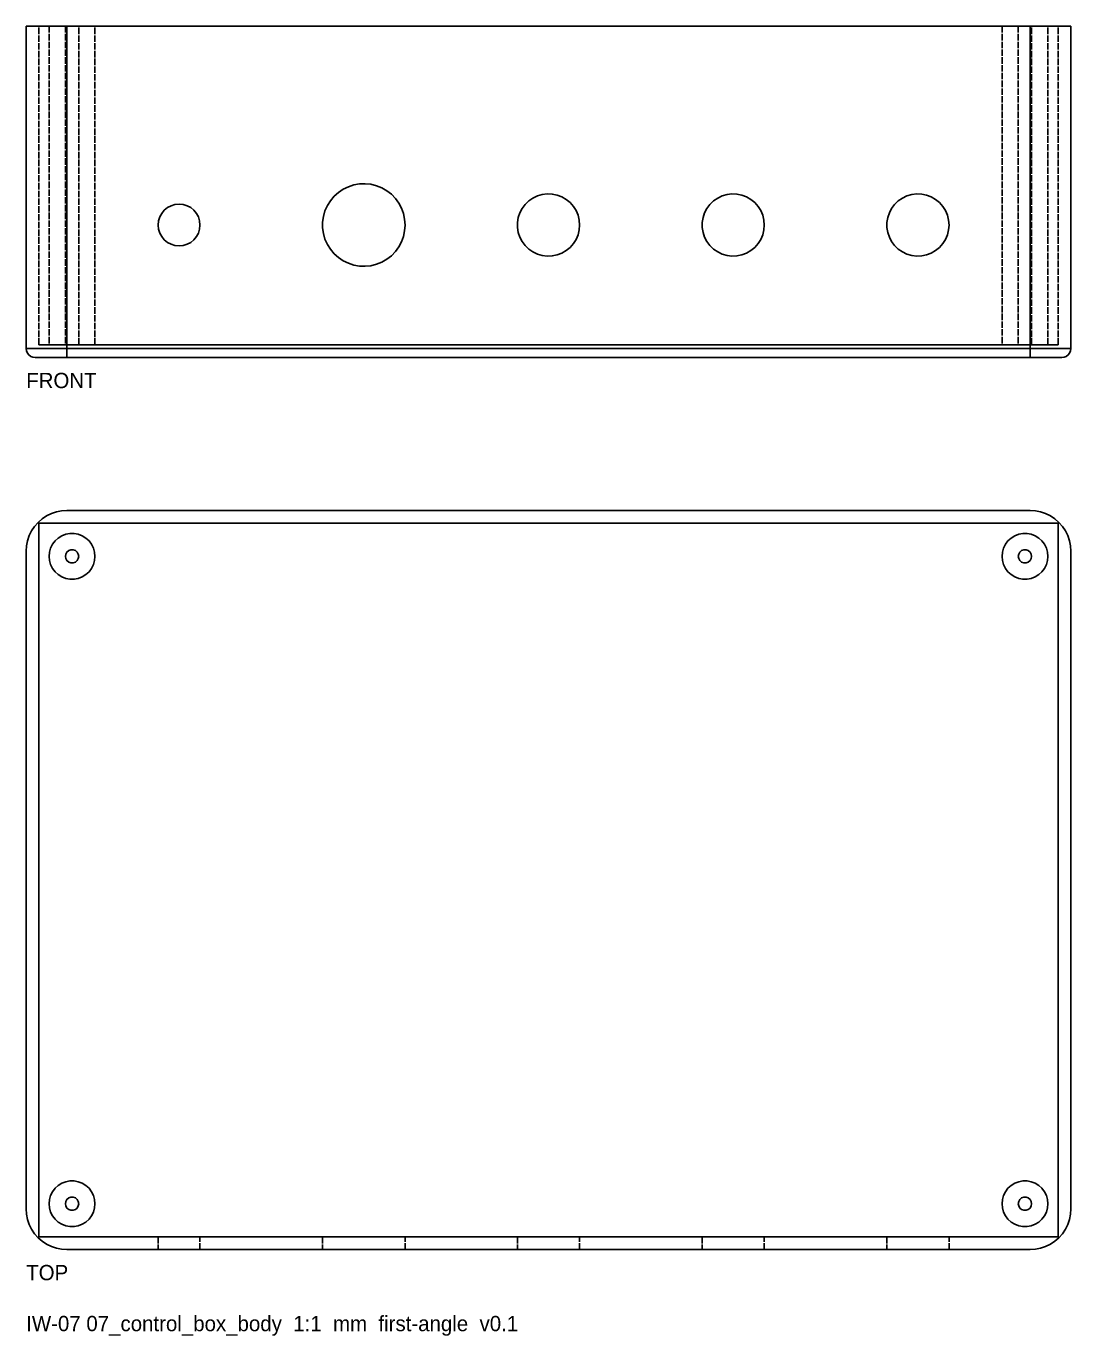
# Model space of a CAD drawing. Header units: millimetres. Extents: x 0 to 380, y -17 to 240.
# Drawn here: x 0 to 205, y -16.9 to 240 of the extents above; entities that cross this region are included whole.
import ezdxf

# ---------------------------------------------------------------- set-up
doc = ezdxf.new("R2010")
doc.units = ezdxf.units.MM
doc.linetypes.add('DASHED', pattern=[1.524, 1.27, -0.254])
for name, color, linetype in [('HIDDEN', 8, 'DASHED'), ('TEXT', 3, 'Continuous'), ('VISIBLE', 7, 'Continuous')]:
    doc.layers.add(name, color=color, linetype=linetype)

msp = doc.modelspace()

# ---------------------------------------------------------------- linework, layer by layer
at = {"layer": 'HIDDEN'}
for points in [[(0, 176.75), (0, 240)], [(0, 240), (0.05, 240), (0.2, 240), (0.45, 240), (0.79, 240), (1.23, 240), (1.75, 240), (2.34, 240), (3.01, 240), (3.74, 240), (4.53, 240), (5.36, 240), (6.22, 240), (7.1, 240), (8, 240)], [(2.5, 240), (202.5, 240)], [(202.5, 240), (2.5, 240)], [(2.5, 177.5), (2.5, 240)], [(2.5, 177.5), (2.5, 240)], [(13.5, 240), (13.39, 240), (13.05, 240), (12.52, 240), (11.81, 240), (10.95, 240), (10, 240), (9, 240), (8, 240), (7.05, 240), (6.19, 240), (5.48, 240), (4.95, 240), (4.61, 240), (4.5, 240)], [(4.5, 240), (4.61, 240), (4.95, 240), (5.48, 240), (6.19, 240), (7.05, 240), (8, 240), (9, 240), (10, 240), (10.95, 240), (11.81, 240), (12.52, 240), (13.05, 240), (13.39, 240), (13.5, 240)], [(13.5, 240), (13.39, 240), (13.05, 240), (12.52, 240), (11.81, 240), (10.95, 240), (10, 240), (9, 240), (8, 240), (7.05, 240), (6.19, 240), (5.48, 240), (4.95, 240), (4.61, 240), (4.5, 240)], [(4.5, 240), (4.61, 240), (4.95, 240), (5.48, 240), (6.19, 240), (7.05, 240), (8, 240), (9, 240), (10, 240), (10.95, 240), (11.81, 240), (12.52, 240), (13.05, 240), (13.39, 240), (13.5, 240)], [(4.5, 240), (4.5, 177.5)], [(4.5, 240), (4.5, 177.5)], [(10.3, 240), (10.27, 240), (10.17, 240), (10.02, 240), (9.81, 240), (9.56, 240), (9.29, 240), (9, 240), (8.71, 240), (8.44, 240), (8.19, 240), (7.98, 240), (7.83, 240), (7.73, 240), (7.7, 240)], [(7.7, 240), (7.73, 240), (7.83, 240), (7.98, 240), (8.19, 240), (8.44, 240), (8.71, 240), (9, 240), (9.29, 240), (9.56, 240), (9.81, 240), (10.02, 240), (10.17, 240), (10.27, 240), (10.3, 240)], [(10.3, 240), (10.27, 240), (10.17, 240), (10.02, 240), (9.81, 240), (9.56, 240), (9.29, 240), (9, 240), (8.71, 240), (8.44, 240), (8.19, 240), (7.98, 240), (7.83, 240), (7.73, 240), (7.7, 240)], [(7.7, 240), (7.73, 240), (7.83, 240), (7.98, 240), (8.19, 240), (8.44, 240), (8.71, 240), (9, 240), (9.29, 240), (9.56, 240), (9.81, 240), (10.02, 240), (10.17, 240), (10.27, 240), (10.3, 240)], [(7.7, 240), (7.7, 177.5)], [(7.7, 240), (7.7, 177.5)], [(8, 240), (197, 240)], [(10.3, 177.5), (10.3, 240)], [(10.3, 177.5), (10.3, 240)], [(13.5, 177.5), (13.5, 240)], [(13.5, 177.5), (13.5, 240)], [(200.5, 240), (200.39, 240), (200.05, 240), (199.52, 240), (198.81, 240), (197.95, 240), (197, 240), (196, 240), (195, 240), (194.05, 240), (193.19, 240), (192.48, 240), (191.95, 240), (191.61, 240), (191.5, 240)], [(191.5, 240), (191.61, 240), (191.95, 240), (192.48, 240), (193.19, 240), (194.05, 240), (195, 240), (196, 240), (197, 240), (197.95, 240), (198.81, 240), (199.52, 240), (200.05, 240), (200.39, 240), (200.5, 240)], [(200.5, 240), (200.39, 240), (200.05, 240), (199.52, 240), (198.81, 240), (197.95, 240), (197, 240), (196, 240), (195, 240), (194.05, 240), (193.19, 240), (192.48, 240), (191.95, 240), (191.61, 240), (191.5, 240)], [(191.5, 240), (191.61, 240), (191.95, 240), (192.48, 240), (193.19, 240), (194.05, 240), (195, 240), (196, 240), (197, 240), (197.95, 240), (198.81, 240), (199.52, 240), (200.05, 240), (200.39, 240), (200.5, 240)], [(191.5, 240), (191.5, 177.5)], [(191.5, 240), (191.5, 177.5)], [(197.3, 240), (197.27, 240), (197.17, 240), (197.02, 240), (196.81, 240), (196.56, 240), (196.29, 240), (196, 240), (195.71, 240), (195.44, 240), (195.19, 240), (194.98, 240), (194.83, 240), (194.73, 240), (194.7, 240)], [(194.7, 240), (194.73, 240), (194.83, 240), (194.98, 240), (195.19, 240), (195.44, 240), (195.71, 240), (196, 240), (196.29, 240), (196.56, 240), (196.81, 240), (197.02, 240), (197.17, 240), (197.27, 240), (197.3, 240)], [(197.3, 240), (197.27, 240), (197.17, 240), (197.02, 240), (196.81, 240), (196.56, 240), (196.29, 240), (196, 240), (195.71, 240), (195.44, 240), (195.19, 240), (194.98, 240), (194.83, 240), (194.73, 240), (194.7, 240)], [(194.7, 240), (194.73, 240), (194.83, 240), (194.98, 240), (195.19, 240), (195.44, 240), (195.71, 240), (196, 240), (196.29, 240), (196.56, 240), (196.81, 240), (197.02, 240), (197.17, 240), (197.27, 240), (197.3, 240)], [(194.7, 240), (194.7, 177.5)], [(194.7, 240), (194.7, 177.5)], [(205, 240), (204.95, 240), (204.8, 240), (204.55, 240), (204.21, 240), (203.77, 240), (203.25, 240), (202.66, 240), (201.99, 240), (201.26, 240), (200.47, 240), (199.64, 240), (198.78, 240), (197.9, 240), (197, 240)], [(197.3, 177.5), (197.3, 240)], [(197.3, 177.5), (197.3, 240)], [(200.5, 177.5), (200.5, 240)], [(200.5, 177.5), (200.5, 240)], [(202.5, 177.5), (202.5, 240)], [(202.5, 177.5), (202.5, 240)], [(205, 176.75), (205, 240)], [(74.35, 201), (74.27, 202.13), (74.04, 203.23), (73.65, 204.29), (73.12, 205.29), (72.45, 206.21), (71.67, 207.02), (70.78, 207.72), (69.8, 208.28), (68.75, 208.7), (67.66, 208.98), (66.53, 209.1), (65.4, 209.06), (64.29, 208.86), (63.22, 208.51), (62.2, 208.01), (61.26, 207.38), (60.42, 206.63), (59.7, 205.76), (59.1, 204.8), (58.64, 203.77), (58.33, 202.68), (58.17, 201.57), (58.17, 200.43), (58.33, 199.32), (58.64, 198.23), (59.1, 197.2), (59.7, 196.24), (60.42, 195.37), (61.26, 194.62), (62.2, 193.99), (63.22, 193.49), (64.29, 193.14), (65.4, 192.94), (66.53, 192.9), (67.66, 193.02), (68.75, 193.3), (69.8, 193.72), (70.78, 194.28), (71.67, 194.98), (72.45, 195.79), (73.12, 196.71), (73.65, 197.71), (74.04, 198.77), (74.27, 199.87), (74.35, 201)], [(108.6, 201), (108.52, 201.98), (108.29, 202.93), (107.9, 203.83), (107.38, 204.66), (106.73, 205.4), (105.97, 206.02), (105.12, 206.51), (104.2, 206.86), (103.24, 207.06), (102.25, 207.1), (101.28, 206.98), (100.34, 206.7), (99.45, 206.28), (98.64, 205.73), (97.93, 205.05), (97.34, 204.26), (96.89, 203.39), (96.58, 202.46), (96.42, 201.49), (96.42, 200.51), (96.58, 199.54), (96.89, 198.61), (97.34, 197.74), (97.93, 196.95), (98.64, 196.27), (99.45, 195.72), (100.34, 195.3), (101.28, 195.02), (102.25, 194.9), (103.24, 194.94), (104.2, 195.14), (105.12, 195.49), (105.97, 195.98), (106.73, 196.6), (107.38, 197.34), (107.9, 198.17), (108.29, 199.07), (108.52, 200.02), (108.6, 201)], [(144.85, 201), (144.77, 201.98), (144.54, 202.93), (144.15, 203.83), (143.63, 204.66), (142.98, 205.4), (142.22, 206.02), (141.37, 206.51), (140.45, 206.86), (139.49, 207.06), (138.5, 207.1), (137.53, 206.98), (136.59, 206.7), (135.7, 206.28), (134.89, 205.73), (134.18, 205.05), (133.59, 204.26), (133.14, 203.39), (132.83, 202.46), (132.67, 201.49), (132.67, 200.51), (132.83, 199.54), (133.14, 198.61), (133.59, 197.74), (134.18, 196.95), (134.89, 196.27), (135.7, 195.72), (136.59, 195.3), (137.53, 195.02), (138.5, 194.9), (139.49, 194.94), (140.45, 195.14), (141.37, 195.49), (142.22, 195.98), (142.98, 196.6), (143.63, 197.34), (144.15, 198.17), (144.54, 199.07), (144.77, 200.02), (144.85, 201)], [(181.1, 201), (181.02, 201.98), (180.79, 202.93), (180.4, 203.83), (179.88, 204.66), (179.23, 205.4), (178.47, 206.02), (177.62, 206.51), (176.7, 206.86), (175.74, 207.06), (174.75, 207.1), (173.78, 206.98), (172.84, 206.7), (171.95, 206.28), (171.14, 205.73), (170.43, 205.05), (169.84, 204.26), (169.39, 203.39), (169.08, 202.46), (168.92, 201.49), (168.92, 200.51), (169.08, 199.54), (169.39, 198.61), (169.84, 197.74), (170.43, 196.95), (171.14, 196.27), (171.95, 195.72), (172.84, 195.3), (173.78, 195.02), (174.75, 194.9), (175.74, 194.94), (176.7, 195.14), (177.62, 195.49), (178.47, 195.98), (179.23, 196.6), (179.88, 197.34), (180.4, 198.17), (180.79, 199.07), (181.02, 200.02), (181.1, 201)], [(34.1, 201), (34.02, 201.8), (33.79, 202.57), (33.41, 203.28), (32.9, 203.9), (32.28, 204.41), (31.57, 204.79), (30.8, 205.02), (30, 205.1), (29.2, 205.02), (28.43, 204.79), (27.72, 204.41), (27.1, 203.9), (26.59, 203.28), (26.21, 202.57), (25.98, 201.8), (25.9, 201), (25.98, 200.2), (26.21, 199.43), (26.59, 198.72), (27.1, 198.1), (27.72, 197.59), (28.43, 197.21), (29.2, 196.98), (30, 196.9), (30.8, 196.98), (31.57, 197.21), (32.28, 197.59), (32.9, 198.1), (33.41, 198.72), (33.79, 199.43), (34.02, 200.2), (34.1, 201)], [(202.5, 177.5), (2.5, 177.5)], [(2.5, 177.5), (202.5, 177.5)], [(13.5, 177.5), (13.39, 177.5), (13.05, 177.5), (12.52, 177.5), (11.81, 177.5), (10.95, 177.5), (10, 177.5), (9, 177.5), (8, 177.5), (7.05, 177.5), (6.19, 177.5), (5.48, 177.5), (4.95, 177.5), (4.61, 177.5), (4.5, 177.5)], [(4.5, 177.5), (4.61, 177.5), (4.95, 177.5), (5.48, 177.5), (6.19, 177.5), (7.05, 177.5), (8, 177.5), (9, 177.5), (10, 177.5), (10.95, 177.5), (11.81, 177.5), (12.52, 177.5), (13.05, 177.5), (13.39, 177.5), (13.5, 177.5)], [(13.5, 177.5), (13.39, 177.5), (13.05, 177.5), (12.52, 177.5), (11.81, 177.5), (10.95, 177.5), (10, 177.5), (9, 177.5), (8, 177.5), (7.05, 177.5), (6.19, 177.5), (5.48, 177.5), (4.95, 177.5), (4.61, 177.5), (4.5, 177.5)], [(4.5, 177.5), (4.61, 177.5), (4.95, 177.5), (5.48, 177.5), (6.19, 177.5), (7.05, 177.5), (8, 177.5), (9, 177.5), (10, 177.5), (10.95, 177.5), (11.81, 177.5), (12.52, 177.5), (13.05, 177.5), (13.39, 177.5), (13.5, 177.5)], [(10.3, 177.5), (10.27, 177.5), (10.17, 177.5), (10.02, 177.5), (9.81, 177.5), (9.56, 177.5), (9.29, 177.5), (9, 177.5), (8.71, 177.5), (8.44, 177.5), (8.19, 177.5), (7.98, 177.5), (7.83, 177.5), (7.73, 177.5), (7.7, 177.5)], [(7.7, 177.5), (7.73, 177.5), (7.83, 177.5), (7.98, 177.5), (8.19, 177.5), (8.44, 177.5), (8.71, 177.5), (9, 177.5), (9.29, 177.5), (9.56, 177.5), (9.81, 177.5), (10.02, 177.5), (10.17, 177.5), (10.27, 177.5), (10.3, 177.5)], [(10.3, 177.5), (10.27, 177.5), (10.17, 177.5), (10.02, 177.5), (9.81, 177.5), (9.56, 177.5), (9.29, 177.5), (9, 177.5), (8.71, 177.5), (8.44, 177.5), (8.19, 177.5), (7.98, 177.5), (7.83, 177.5), (7.73, 177.5), (7.7, 177.5)], [(7.7, 177.5), (7.73, 177.5), (7.83, 177.5), (7.98, 177.5), (8.19, 177.5), (8.44, 177.5), (8.71, 177.5), (9, 177.5), (9.29, 177.5), (9.56, 177.5), (9.81, 177.5), (10.02, 177.5), (10.17, 177.5), (10.27, 177.5), (10.3, 177.5)], [(200.5, 177.5), (200.39, 177.5), (200.05, 177.5), (199.52, 177.5), (198.81, 177.5), (197.95, 177.5), (197, 177.5), (196, 177.5), (195, 177.5), (194.05, 177.5), (193.19, 177.5), (192.48, 177.5), (191.95, 177.5), (191.61, 177.5), (191.5, 177.5)], [(191.5, 177.5), (191.61, 177.5), (191.95, 177.5), (192.48, 177.5), (193.19, 177.5), (194.05, 177.5), (195, 177.5), (196, 177.5), (197, 177.5), (197.95, 177.5), (198.81, 177.5), (199.52, 177.5), (200.05, 177.5), (200.39, 177.5), (200.5, 177.5)], [(200.5, 177.5), (200.39, 177.5), (200.05, 177.5), (199.52, 177.5), (198.81, 177.5), (197.95, 177.5), (197, 177.5), (196, 177.5), (195, 177.5), (194.05, 177.5), (193.19, 177.5), (192.48, 177.5), (191.95, 177.5), (191.61, 177.5), (191.5, 177.5)], [(191.5, 177.5), (191.61, 177.5), (191.95, 177.5), (192.48, 177.5), (193.19, 177.5), (194.05, 177.5), (195, 177.5), (196, 177.5), (197, 177.5), (197.95, 177.5), (198.81, 177.5), (199.52, 177.5), (200.05, 177.5), (200.39, 177.5), (200.5, 177.5)], [(197.3, 177.5), (197.27, 177.5), (197.17, 177.5), (197.02, 177.5), (196.81, 177.5), (196.56, 177.5), (196.29, 177.5), (196, 177.5), (195.71, 177.5), (195.44, 177.5), (195.19, 177.5), (194.98, 177.5), (194.83, 177.5), (194.73, 177.5), (194.7, 177.5)], [(194.7, 177.5), (194.73, 177.5), (194.83, 177.5), (194.98, 177.5), (195.19, 177.5), (195.44, 177.5), (195.71, 177.5), (196, 177.5), (196.29, 177.5), (196.56, 177.5), (196.81, 177.5), (197.02, 177.5), (197.17, 177.5), (197.27, 177.5), (197.3, 177.5)], [(197.3, 177.5), (197.27, 177.5), (197.17, 177.5), (197.02, 177.5), (196.81, 177.5), (196.56, 177.5), (196.29, 177.5), (196, 177.5), (195.71, 177.5), (195.44, 177.5), (195.19, 177.5), (194.98, 177.5), (194.83, 177.5), (194.73, 177.5), (194.7, 177.5)], [(194.7, 177.5), (194.73, 177.5), (194.83, 177.5), (194.98, 177.5), (195.19, 177.5), (195.44, 177.5), (195.71, 177.5), (196, 177.5), (196.29, 177.5), (196.56, 177.5), (196.81, 177.5), (197.02, 177.5), (197.17, 177.5), (197.27, 177.5), (197.3, 177.5)], [(0, 176.75), (0.06, 176.3), (0.23, 175.88), (0.51, 175.51), (0.88, 175.23), (1.3, 175.06), (1.75, 175)], [(1.75, 175), (1.79, 175), (1.91, 175), (2.1, 175), (2.37, 175), (2.71, 175), (3.11, 175), (3.58, 175), (4.1, 175), (4.67, 175), (5.29, 175), (5.94, 175), (6.61, 175), (7.3, 175), (8, 175)], [(8, 175), (197, 175)], [(197, 175), (197.7, 175), (198.39, 175), (199.06, 175), (199.71, 175), (200.33, 175), (200.9, 175), (201.42, 175), (201.89, 175), (202.29, 175), (202.63, 175), (202.9, 175), (203.09, 175), (203.21, 175), (203.25, 175)], [(205, 176.75), (204.94, 176.3), (204.77, 175.88), (204.49, 175.51), (204.12, 175.23), (203.7, 175.06), (203.25, 175)], [(0, 137), (0.07, 138.04), (0.27, 139.07), (0.61, 140.06), (1.07, 141), (1.65, 141.87), (2.34, 142.66), (3.13, 143.35), (4, 143.93), (4.94, 144.39), (5.93, 144.73), (6.96, 144.93), (8, 145)], [(8, 145), (197, 145)], [(197, 145), (198.04, 144.93), (199.07, 144.73), (200.06, 144.39), (201, 143.93), (201.87, 143.35), (202.66, 142.66), (203.35, 141.87), (203.93, 141), (204.39, 140.06), (204.73, 139.07), (204.93, 138.04), (205, 137)], [(202.5, 142.5), (2.5, 142.5)], [(2.5, 142.5), (2.5, 2.5)], [(202.5, 2.5), (202.5, 142.5)], [(13.5, 136), (13.42, 136.83), (13.2, 137.63), (12.83, 138.37), (12.33, 139.03), (11.71, 139.59), (11.01, 140.03), (10.23, 140.33), (9.42, 140.48), (8.58, 140.48), (7.77, 140.33), (6.99, 140.03), (6.29, 139.59), (5.67, 139.03), (5.17, 138.37), (4.8, 137.63), (4.58, 136.83), (4.5, 136), (4.58, 135.17), (4.8, 134.37), (5.17, 133.63), (5.67, 132.97), (6.29, 132.41), (6.99, 131.97), (7.77, 131.67), (8.58, 131.52), (9.42, 131.52), (10.23, 131.67), (11.01, 131.97), (11.71, 132.41), (12.33, 132.97), (12.83, 133.63), (13.2, 134.37), (13.42, 135.17), (13.5, 136)], [(200.5, 136), (200.42, 136.83), (200.2, 137.63), (199.83, 138.37), (199.33, 139.03), (198.71, 139.59), (198.01, 140.03), (197.23, 140.33), (196.42, 140.48), (195.58, 140.48), (194.77, 140.33), (193.99, 140.03), (193.29, 139.59), (192.67, 139.03), (192.17, 138.37), (191.8, 137.63), (191.58, 136.83), (191.5, 136), (191.58, 135.17), (191.8, 134.37), (192.17, 133.63), (192.67, 132.97), (193.29, 132.41), (193.99, 131.97), (194.77, 131.67), (195.58, 131.52), (196.42, 131.52), (197.23, 131.67), (198.01, 131.97), (198.71, 132.41), (199.33, 132.97), (199.83, 133.63), (200.2, 134.37), (200.42, 135.17), (200.5, 136)], [(0, 8), (0, 137)], [(10.3, 136), (10.22, 136.44), (10, 136.84), (9.65, 137.13), (9.23, 137.28), (8.77, 137.28), (8.35, 137.13), (8, 136.84), (7.78, 136.44), (7.7, 136), (7.78, 135.56), (8, 135.16), (8.35, 134.87), (8.77, 134.72), (9.23, 134.72), (9.65, 134.87), (10, 135.16), (10.22, 135.56), (10.3, 136)], [(197.3, 136), (197.22, 136.44), (197, 136.84), (196.65, 137.13), (196.23, 137.28), (195.77, 137.28), (195.35, 137.13), (195, 136.84), (194.78, 136.44), (194.7, 136), (194.78, 135.56), (195, 135.16), (195.35, 134.87), (195.77, 134.72), (196.23, 134.72), (196.65, 134.87), (197, 135.16), (197.22, 135.56), (197.3, 136)], [(205, 137), (205, 8)], [(13.5, 9), (13.42, 9.83), (13.2, 10.63), (12.83, 11.37), (12.33, 12.03), (11.71, 12.59), (11.01, 13.03), (10.23, 13.33), (9.42, 13.48), (8.58, 13.48), (7.77, 13.33), (6.99, 13.03), (6.29, 12.59), (5.67, 12.03), (5.17, 11.37), (4.8, 10.63), (4.58, 9.83), (4.5, 9), (4.58, 8.17), (4.8, 7.37), (5.17, 6.63), (5.67, 5.97), (6.29, 5.41), (6.99, 4.97), (7.77, 4.67), (8.58, 4.52), (9.42, 4.52), (10.23, 4.67), (11.01, 4.97), (11.71, 5.41), (12.33, 5.97), (12.83, 6.63), (13.2, 7.37), (13.42, 8.17), (13.5, 9)], [(200.5, 9), (200.42, 9.83), (200.2, 10.63), (199.83, 11.37), (199.33, 12.03), (198.71, 12.59), (198.01, 13.03), (197.23, 13.33), (196.42, 13.48), (195.58, 13.48), (194.77, 13.33), (193.99, 13.03), (193.29, 12.59), (192.67, 12.03), (192.17, 11.37), (191.8, 10.63), (191.58, 9.83), (191.5, 9), (191.58, 8.17), (191.8, 7.37), (192.17, 6.63), (192.67, 5.97), (193.29, 5.41), (193.99, 4.97), (194.77, 4.67), (195.58, 4.52), (196.42, 4.52), (197.23, 4.67), (198.01, 4.97), (198.71, 5.41), (199.33, 5.97), (199.83, 6.63), (200.2, 7.37), (200.42, 8.17), (200.5, 9)], [(10.3, 9), (10.22, 9.44), (10, 9.84), (9.65, 10.13), (9.23, 10.28), (8.77, 10.28), (8.35, 10.13), (8, 9.84), (7.78, 9.44), (7.7, 9), (7.78, 8.56), (8, 8.16), (8.35, 7.87), (8.77, 7.72), (9.23, 7.72), (9.65, 7.87), (10, 8.16), (10.22, 8.56), (10.3, 9)], [(197.3, 9), (197.22, 9.44), (197, 9.84), (196.65, 10.13), (196.23, 10.28), (195.77, 10.28), (195.35, 10.13), (195, 9.84), (194.78, 9.44), (194.7, 9), (194.78, 8.56), (195, 8.16), (195.35, 7.87), (195.77, 7.72), (196.23, 7.72), (196.65, 7.87), (197, 8.16), (197.22, 8.56), (197.3, 9)], [(8, 0), (6.96, 0.07), (5.93, 0.27), (4.94, 0.61), (4, 1.07), (3.13, 1.65), (2.34, 2.34), (1.65, 3.13), (1.07, 4), (0.61, 4.94), (0.27, 5.93), (0.07, 6.96), (0, 8)], [(205, 8), (204.93, 6.96), (204.73, 5.93), (204.39, 4.94), (203.93, 4), (203.35, 3.13), (202.66, 2.34), (201.87, 1.65), (201, 1.07), (200.06, 0.61), (199.07, 0.27), (198.04, 0.07), (197, 0)], [(2.5, 2.5), (202.5, 2.5)], [(197, 0), (8, 0)], [(34.1, 2.5), (34, 2.5), (33.69, 2.5), (33.21, 2.5), (32.56, 2.5), (31.78, 2.5), (30.91, 2.5), (30, 2.5), (29.09, 2.5), (28.22, 2.5), (27.44, 2.5), (26.79, 2.5), (26.31, 2.5), (26, 2.5), (25.9, 2.5)], [(25.9, 2.5), (26, 2.5), (26.31, 2.5), (26.79, 2.5), (27.44, 2.5), (28.22, 2.5), (29.09, 2.5), (30, 2.5), (30.91, 2.5), (31.78, 2.5), (32.56, 2.5), (33.21, 2.5), (33.69, 2.5), (34, 2.5), (34.1, 2.5)], [(25.9, 2.5), (25.9, 0)], [(34.1, 0), (34, 0), (33.69, 0), (33.21, 0), (32.56, 0), (31.78, 0), (30.91, 0), (30, 0), (29.09, 0), (28.22, 0), (27.44, 0), (26.79, 0), (26.31, 0), (26, 0), (25.9, 0)], [(25.9, 0), (26, 0), (26.31, 0), (26.79, 0), (27.44, 0), (28.22, 0), (29.09, 0), (30, 0), (30.91, 0), (31.78, 0), (32.56, 0), (33.21, 0), (33.69, 0), (34, 0), (34.1, 0)], [(34.1, 0), (34.1, 2.5)], [(74.35, 2.5), (74.15, 2.5), (73.55, 2.5), (72.58, 2.5), (71.3, 2.5), (69.76, 2.5), (68.05, 2.5), (66.25, 2.5), (64.45, 2.5), (62.74, 2.5), (61.2, 2.5), (59.92, 2.5), (58.95, 2.5), (58.35, 2.5), (58.15, 2.5)], [(58.15, 2.5), (58.35, 2.5), (58.95, 2.5), (59.92, 2.5), (61.2, 2.5), (62.74, 2.5), (64.45, 2.5), (66.25, 2.5), (68.05, 2.5), (69.76, 2.5), (71.3, 2.5), (72.58, 2.5), (73.55, 2.5), (74.15, 2.5), (74.35, 2.5)], [(58.15, 2.5), (58.15, 0)], [(74.35, 0), (74.15, 0), (73.55, 0), (72.58, 0), (71.3, 0), (69.76, 0), (68.05, 0), (66.25, 0), (64.45, 0), (62.74, 0), (61.2, 0), (59.92, 0), (58.95, 0), (58.35, 0), (58.15, 0)], [(58.15, 0), (58.35, 0), (58.95, 0), (59.92, 0), (61.2, 0), (62.74, 0), (64.45, 0), (66.25, 0), (68.05, 0), (69.76, 0), (71.3, 0), (72.58, 0), (73.55, 0), (74.15, 0), (74.35, 0)], [(74.35, 0), (74.35, 2.5)], [(108.6, 2.5), (108.45, 2.5), (108, 2.5), (107.27, 2.5), (106.3, 2.5), (105.15, 2.5), (103.86, 2.5), (102.5, 2.5), (101.14, 2.5), (99.85, 2.5), (98.7, 2.5), (97.73, 2.5), (97, 2.5), (96.55, 2.5), (96.4, 2.5)], [(96.4, 2.5), (96.55, 2.5), (97, 2.5), (97.73, 2.5), (98.7, 2.5), (99.85, 2.5), (101.14, 2.5), (102.5, 2.5), (103.86, 2.5), (105.15, 2.5), (106.3, 2.5), (107.27, 2.5), (108, 2.5), (108.45, 2.5), (108.6, 2.5)], [(96.4, 2.5), (96.4, 0)], [(108.6, 0), (108.45, 0), (108, 0), (107.27, 0), (106.3, 0), (105.15, 0), (103.86, 0), (102.5, 0), (101.14, 0), (99.85, 0), (98.7, 0), (97.73, 0), (97, 0), (96.55, 0), (96.4, 0)], [(96.4, 0), (96.55, 0), (97, 0), (97.73, 0), (98.7, 0), (99.85, 0), (101.14, 0), (102.5, 0), (103.86, 0), (105.15, 0), (106.3, 0), (107.27, 0), (108, 0), (108.45, 0), (108.6, 0)], [(108.6, 0), (108.6, 2.5)], [(144.85, 2.5), (144.7, 2.5), (144.25, 2.5), (143.52, 2.5), (142.55, 2.5), (141.4, 2.5), (140.11, 2.5), (138.75, 2.5), (137.39, 2.5), (136.1, 2.5), (134.95, 2.5), (133.98, 2.5), (133.25, 2.5), (132.8, 2.5), (132.65, 2.5)], [(132.65, 2.5), (132.8, 2.5), (133.25, 2.5), (133.98, 2.5), (134.95, 2.5), (136.1, 2.5), (137.39, 2.5), (138.75, 2.5), (140.11, 2.5), (141.4, 2.5), (142.55, 2.5), (143.52, 2.5), (144.25, 2.5), (144.7, 2.5), (144.85, 2.5)], [(132.65, 2.5), (132.65, 0)], [(144.85, 0), (144.7, 0), (144.25, 0), (143.52, 0), (142.55, 0), (141.4, 0), (140.11, 0), (138.75, 0), (137.39, 0), (136.1, 0), (134.95, 0), (133.98, 0), (133.25, 0), (132.8, 0), (132.65, 0)], [(132.65, 0), (132.8, 0), (133.25, 0), (133.98, 0), (134.95, 0), (136.1, 0), (137.39, 0), (138.75, 0), (140.11, 0), (141.4, 0), (142.55, 0), (143.52, 0), (144.25, 0), (144.7, 0), (144.85, 0)], [(144.85, 0), (144.85, 2.5)], [(181.1, 2.5), (180.95, 2.5), (180.5, 2.5), (179.77, 2.5), (178.8, 2.5), (177.65, 2.5), (176.36, 2.5), (175, 2.5), (173.64, 2.5), (172.35, 2.5), (171.2, 2.5), (170.23, 2.5), (169.5, 2.5), (169.05, 2.5), (168.9, 2.5)], [(168.9, 2.5), (169.05, 2.5), (169.5, 2.5), (170.23, 2.5), (171.2, 2.5), (172.35, 2.5), (173.64, 2.5), (175, 2.5), (176.36, 2.5), (177.65, 2.5), (178.8, 2.5), (179.77, 2.5), (180.5, 2.5), (180.95, 2.5), (181.1, 2.5)], [(168.9, 2.5), (168.9, 0)], [(181.1, 0), (180.95, 0), (180.5, 0), (179.77, 0), (178.8, 0), (177.65, 0), (176.36, 0), (175, 0), (173.64, 0), (172.35, 0), (171.2, 0), (170.23, 0), (169.5, 0), (169.05, 0), (168.9, 0)], [(168.9, 0), (169.05, 0), (169.5, 0), (170.23, 0), (171.2, 0), (172.35, 0), (173.64, 0), (175, 0), (176.36, 0), (177.65, 0), (178.8, 0), (179.77, 0), (180.5, 0), (180.95, 0), (181.1, 0)], [(181.1, 0), (181.1, 2.5)]]:
    msp.add_lwpolyline(points, dxfattribs=at)
at = {"layer": 'VISIBLE'}
for points in [[(0, 176.75), (0, 240)], [(0, 240), (0.05, 240), (0.2, 240), (0.45, 240), (0.79, 240), (1.23, 240), (1.75, 240), (2.34, 240), (3.01, 240), (3.74, 240), (4.53, 240), (5.36, 240), (6.22, 240), (7.1, 240), (8, 240)], [(8, 240), (197, 240)], [(8, 176.75), (8, 240)], [(205, 240), (204.95, 240), (204.8, 240), (204.55, 240), (204.21, 240), (203.77, 240), (203.25, 240), (202.66, 240), (201.99, 240), (201.26, 240), (200.47, 240), (199.64, 240), (198.78, 240), (197.9, 240), (197, 240)], [(197, 176.75), (197, 240)], [(205, 176.75), (205, 240)], [(74.35, 201), (74.27, 202.13), (74.04, 203.23), (73.65, 204.29), (73.12, 205.29), (72.45, 206.21), (71.67, 207.02), (70.78, 207.72), (69.8, 208.28), (68.75, 208.7), (67.66, 208.98), (66.53, 209.1), (65.4, 209.06), (64.29, 208.86), (63.22, 208.51), (62.2, 208.01), (61.26, 207.38), (60.42, 206.63), (59.7, 205.76), (59.1, 204.8), (58.64, 203.77), (58.33, 202.68), (58.17, 201.57), (58.17, 200.43), (58.33, 199.32), (58.64, 198.23), (59.1, 197.2), (59.7, 196.24), (60.42, 195.37), (61.26, 194.62), (62.2, 193.99), (63.22, 193.49), (64.29, 193.14), (65.4, 192.94), (66.53, 192.9), (67.66, 193.02), (68.75, 193.3), (69.8, 193.72), (70.78, 194.28), (71.67, 194.98), (72.45, 195.79), (73.12, 196.71), (73.65, 197.71), (74.04, 198.77), (74.27, 199.87), (74.35, 201)], [(108.6, 201), (108.52, 201.98), (108.29, 202.93), (107.9, 203.83), (107.38, 204.66), (106.73, 205.4), (105.97, 206.02), (105.12, 206.51), (104.2, 206.86), (103.24, 207.06), (102.25, 207.1), (101.28, 206.98), (100.34, 206.7), (99.45, 206.28), (98.64, 205.73), (97.93, 205.05), (97.34, 204.26), (96.89, 203.39), (96.58, 202.46), (96.42, 201.49), (96.42, 200.51), (96.58, 199.54), (96.89, 198.61), (97.34, 197.74), (97.93, 196.95), (98.64, 196.27), (99.45, 195.72), (100.34, 195.3), (101.28, 195.02), (102.25, 194.9), (103.24, 194.94), (104.2, 195.14), (105.12, 195.49), (105.97, 195.98), (106.73, 196.6), (107.38, 197.34), (107.9, 198.17), (108.29, 199.07), (108.52, 200.02), (108.6, 201)], [(144.85, 201), (144.77, 201.98), (144.54, 202.93), (144.15, 203.83), (143.63, 204.66), (142.98, 205.4), (142.22, 206.02), (141.37, 206.51), (140.45, 206.86), (139.49, 207.06), (138.5, 207.1), (137.53, 206.98), (136.59, 206.7), (135.7, 206.28), (134.89, 205.73), (134.18, 205.05), (133.59, 204.26), (133.14, 203.39), (132.83, 202.46), (132.67, 201.49), (132.67, 200.51), (132.83, 199.54), (133.14, 198.61), (133.59, 197.74), (134.18, 196.95), (134.89, 196.27), (135.7, 195.72), (136.59, 195.3), (137.53, 195.02), (138.5, 194.9), (139.49, 194.94), (140.45, 195.14), (141.37, 195.49), (142.22, 195.98), (142.98, 196.6), (143.63, 197.34), (144.15, 198.17), (144.54, 199.07), (144.77, 200.02), (144.85, 201)], [(181.1, 201), (181.02, 201.98), (180.79, 202.93), (180.4, 203.83), (179.88, 204.66), (179.23, 205.4), (178.47, 206.02), (177.62, 206.51), (176.7, 206.86), (175.74, 207.06), (174.75, 207.1), (173.78, 206.98), (172.84, 206.7), (171.95, 206.28), (171.14, 205.73), (170.43, 205.05), (169.84, 204.26), (169.39, 203.39), (169.08, 202.46), (168.92, 201.49), (168.92, 200.51), (169.08, 199.54), (169.39, 198.61), (169.84, 197.74), (170.43, 196.95), (171.14, 196.27), (171.95, 195.72), (172.84, 195.3), (173.78, 195.02), (174.75, 194.9), (175.74, 194.94), (176.7, 195.14), (177.62, 195.49), (178.47, 195.98), (179.23, 196.6), (179.88, 197.34), (180.4, 198.17), (180.79, 199.07), (181.02, 200.02), (181.1, 201)], [(34.1, 201), (34.02, 201.8), (33.79, 202.57), (33.41, 203.28), (32.9, 203.9), (32.28, 204.41), (31.57, 204.79), (30.8, 205.02), (30, 205.1), (29.2, 205.02), (28.43, 204.79), (27.72, 204.41), (27.1, 203.9), (26.59, 203.28), (26.21, 202.57), (25.98, 201.8), (25.9, 201), (25.98, 200.2), (26.21, 199.43), (26.59, 198.72), (27.1, 198.1), (27.72, 197.59), (28.43, 197.21), (29.2, 196.98), (30, 196.9), (30.8, 196.98), (31.57, 197.21), (32.28, 197.59), (32.9, 198.1), (33.41, 198.72), (33.79, 199.43), (34.02, 200.2), (34.1, 201)], [(0, 176.75), (0.06, 176.3), (0.23, 175.88), (0.51, 175.51), (0.88, 175.23), (1.3, 175.06), (1.75, 175)], [(8, 176.75), (7.1, 176.75), (6.22, 176.75), (5.36, 176.75), (4.53, 176.75), (3.74, 176.75), (3.01, 176.75), (2.34, 176.75), (1.75, 176.75), (1.23, 176.75), (0.79, 176.75), (0.45, 176.75), (0.2, 176.75), (0.05, 176.75), (0, 176.75)], [(0, 176.75), (0.06, 176.3), (0.23, 175.88), (0.51, 175.51), (0.88, 175.23), (1.3, 175.06), (1.75, 175)], [(8, 175), (7.3, 175), (6.61, 175), (5.94, 175), (5.29, 175), (4.67, 175), (4.1, 175), (3.58, 175), (3.11, 175), (2.71, 175), (2.37, 175), (2.1, 175), (1.91, 175), (1.79, 175), (1.75, 175)], [(8, 176.75), (8, 176.55), (8, 176.36), (8, 176.17), (8, 175.99), (8, 175.82), (8, 175.66), (8, 175.51), (8, 175.38), (8, 175.27), (8, 175.17), (8, 175.1), (8, 175.04), (8, 175.01), (8, 175)], [(197, 176.75), (8, 176.75)], [(197, 175), (8, 175)], [(205, 176.75), (204.95, 176.75), (204.8, 176.75), (204.55, 176.75), (204.21, 176.75), (203.77, 176.75), (203.25, 176.75), (202.66, 176.75), (201.99, 176.75), (201.26, 176.75), (200.47, 176.75), (199.64, 176.75), (198.78, 176.75), (197.9, 176.75), (197, 176.75)], [(197, 176.75), (197, 176.55), (197, 176.36), (197, 176.17), (197, 175.99), (197, 175.82), (197, 175.66), (197, 175.51), (197, 175.38), (197, 175.27), (197, 175.17), (197, 175.1), (197, 175.04), (197, 175.01), (197, 175)], [(203.25, 175), (203.21, 175), (203.09, 175), (202.9, 175), (202.63, 175), (202.29, 175), (201.89, 175), (201.42, 175), (200.9, 175), (200.33, 175), (199.71, 175), (199.06, 175), (198.39, 175), (197.7, 175), (197, 175)], [(205, 176.75), (204.94, 176.3), (204.77, 175.88), (204.49, 175.51), (204.12, 175.23), (203.7, 175.06), (203.25, 175)], [(0, 137), (0.07, 138.04), (0.27, 139.07), (0.61, 140.06), (1.07, 141), (1.65, 141.87), (2.34, 142.66), (3.13, 143.35), (4, 143.93), (4.94, 144.39), (5.93, 144.73), (6.96, 144.93), (8, 145)], [(8, 145), (197, 145)], [(205, 137), (204.93, 138.04), (204.73, 139.07), (204.39, 140.06), (203.93, 141), (203.35, 141.87), (202.66, 142.66), (201.87, 143.35), (201, 143.93), (200.06, 144.39), (199.07, 144.73), (198.04, 144.93), (197, 145)], [(2.5, 142.5), (202.5, 142.5)], [(2.5, 2.5), (2.5, 142.5)], [(202.5, 142.5), (202.5, 2.5)], [(13.5, 136), (13.42, 136.83), (13.2, 137.63), (12.83, 138.37), (12.33, 139.03), (11.71, 139.59), (11.01, 140.03), (10.23, 140.33), (9.42, 140.48), (8.58, 140.48), (7.77, 140.33), (6.99, 140.03), (6.29, 139.59), (5.67, 139.03), (5.17, 138.37), (4.8, 137.63), (4.58, 136.83), (4.5, 136), (4.58, 135.17), (4.8, 134.37), (5.17, 133.63), (5.67, 132.97), (6.29, 132.41), (6.99, 131.97), (7.77, 131.67), (8.58, 131.52), (9.42, 131.52), (10.23, 131.67), (11.01, 131.97), (11.71, 132.41), (12.33, 132.97), (12.83, 133.63), (13.2, 134.37), (13.42, 135.17), (13.5, 136)], [(200.5, 136), (200.42, 136.83), (200.2, 137.63), (199.83, 138.37), (199.33, 139.03), (198.71, 139.59), (198.01, 140.03), (197.23, 140.33), (196.42, 140.48), (195.58, 140.48), (194.77, 140.33), (193.99, 140.03), (193.29, 139.59), (192.67, 139.03), (192.17, 138.37), (191.8, 137.63), (191.58, 136.83), (191.5, 136), (191.58, 135.17), (191.8, 134.37), (192.17, 133.63), (192.67, 132.97), (193.29, 132.41), (193.99, 131.97), (194.77, 131.67), (195.58, 131.52), (196.42, 131.52), (197.23, 131.67), (198.01, 131.97), (198.71, 132.41), (199.33, 132.97), (199.83, 133.63), (200.2, 134.37), (200.42, 135.17), (200.5, 136)], [(0, 8), (0, 137)], [(10.3, 136), (10.22, 136.44), (10, 136.84), (9.65, 137.13), (9.23, 137.28), (8.77, 137.28), (8.35, 137.13), (8, 136.84), (7.78, 136.44), (7.7, 136), (7.78, 135.56), (8, 135.16), (8.35, 134.87), (8.77, 134.72), (9.23, 134.72), (9.65, 134.87), (10, 135.16), (10.22, 135.56), (10.3, 136)], [(197.3, 136), (197.22, 136.44), (197, 136.84), (196.65, 137.13), (196.23, 137.28), (195.77, 137.28), (195.35, 137.13), (195, 136.84), (194.78, 136.44), (194.7, 136), (194.78, 135.56), (195, 135.16), (195.35, 134.87), (195.77, 134.72), (196.23, 134.72), (196.65, 134.87), (197, 135.16), (197.22, 135.56), (197.3, 136)], [(205, 8), (205, 137)], [(13.5, 9), (13.42, 9.83), (13.2, 10.63), (12.83, 11.37), (12.33, 12.03), (11.71, 12.59), (11.01, 13.03), (10.23, 13.33), (9.42, 13.48), (8.58, 13.48), (7.77, 13.33), (6.99, 13.03), (6.29, 12.59), (5.67, 12.03), (5.17, 11.37), (4.8, 10.63), (4.58, 9.83), (4.5, 9), (4.58, 8.17), (4.8, 7.37), (5.17, 6.63), (5.67, 5.97), (6.29, 5.41), (6.99, 4.97), (7.77, 4.67), (8.58, 4.52), (9.42, 4.52), (10.23, 4.67), (11.01, 4.97), (11.71, 5.41), (12.33, 5.97), (12.83, 6.63), (13.2, 7.37), (13.42, 8.17), (13.5, 9)], [(200.5, 9), (200.42, 9.83), (200.2, 10.63), (199.83, 11.37), (199.33, 12.03), (198.71, 12.59), (198.01, 13.03), (197.23, 13.33), (196.42, 13.48), (195.58, 13.48), (194.77, 13.33), (193.99, 13.03), (193.29, 12.59), (192.67, 12.03), (192.17, 11.37), (191.8, 10.63), (191.58, 9.83), (191.5, 9), (191.58, 8.17), (191.8, 7.37), (192.17, 6.63), (192.67, 5.97), (193.29, 5.41), (193.99, 4.97), (194.77, 4.67), (195.58, 4.52), (196.42, 4.52), (197.23, 4.67), (198.01, 4.97), (198.71, 5.41), (199.33, 5.97), (199.83, 6.63), (200.2, 7.37), (200.42, 8.17), (200.5, 9)], [(10.3, 9), (10.22, 9.44), (10, 9.84), (9.65, 10.13), (9.23, 10.28), (8.77, 10.28), (8.35, 10.13), (8, 9.84), (7.78, 9.44), (7.7, 9), (7.78, 8.56), (8, 8.16), (8.35, 7.87), (8.77, 7.72), (9.23, 7.72), (9.65, 7.87), (10, 8.16), (10.22, 8.56), (10.3, 9)], [(197.3, 9), (197.22, 9.44), (197, 9.84), (196.65, 10.13), (196.23, 10.28), (195.77, 10.28), (195.35, 10.13), (195, 9.84), (194.78, 9.44), (194.7, 9), (194.78, 8.56), (195, 8.16), (195.35, 7.87), (195.77, 7.72), (196.23, 7.72), (196.65, 7.87), (197, 8.16), (197.22, 8.56), (197.3, 9)], [(0, 8), (0.07, 6.96), (0.27, 5.93), (0.61, 4.94), (1.07, 4), (1.65, 3.13), (2.34, 2.34), (3.13, 1.65), (4, 1.07), (4.94, 0.61), (5.93, 0.27), (6.96, 0.07), (8, 0)], [(205, 8), (204.93, 6.96), (204.73, 5.93), (204.39, 4.94), (203.93, 4), (203.35, 3.13), (202.66, 2.34), (201.87, 1.65), (201, 1.07), (200.06, 0.61), (199.07, 0.27), (198.04, 0.07), (197, 0)], [(202.5, 2.5), (2.5, 2.5)], [(8, 0), (197, 0)]]:
    msp.add_lwpolyline(points, dxfattribs=at)

# ---------------------------------------------------------------- texts
at = {"layer": 'TEXT'}
for s, p in [('FRONT', (0, 169)), ('TOP', (0, -6)), ('IW-07 07_control_box_body  1:1  mm  first-angle  v0.1', (0, -16))]:
    msp.add_text(s, height=3, dxfattribs=at).set_placement(p)

doc.saveas('drawing.dxf')
